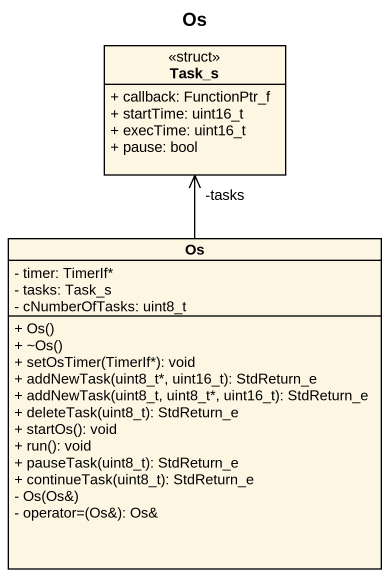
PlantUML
@startuml
title Os
hide circle
hide empty members
skinparam classAttributeIconSize 0
class Task_s <<struct>> {
  + callback: FunctionPtr_f
  + startTime: uint16_t
  + execTime: uint16_t
  + pause: bool
}
class Os {
  - timer: TimerIf*
  - tasks: Task_s
  - cNumberOfTasks: uint8_t
  + Os()
  + ~Os()
  + setOsTimer(TimerIf*): void
  + addNewTask(uint8_t*, uint16_t): StdReturn_e
  + addNewTask(uint8_t, uint8_t*, uint16_t): StdReturn_e
  + deleteTask(uint8_t): StdReturn_e
  + startOs(): void
  + run(): void
  + pauseTask(uint8_t): StdReturn_e
  + continueTask(uint8_t): StdReturn_e
  - Os(Os&)
  - operator=(Os&): Os&
}
Os -up-> "-tasks" Task_s
@enduml
